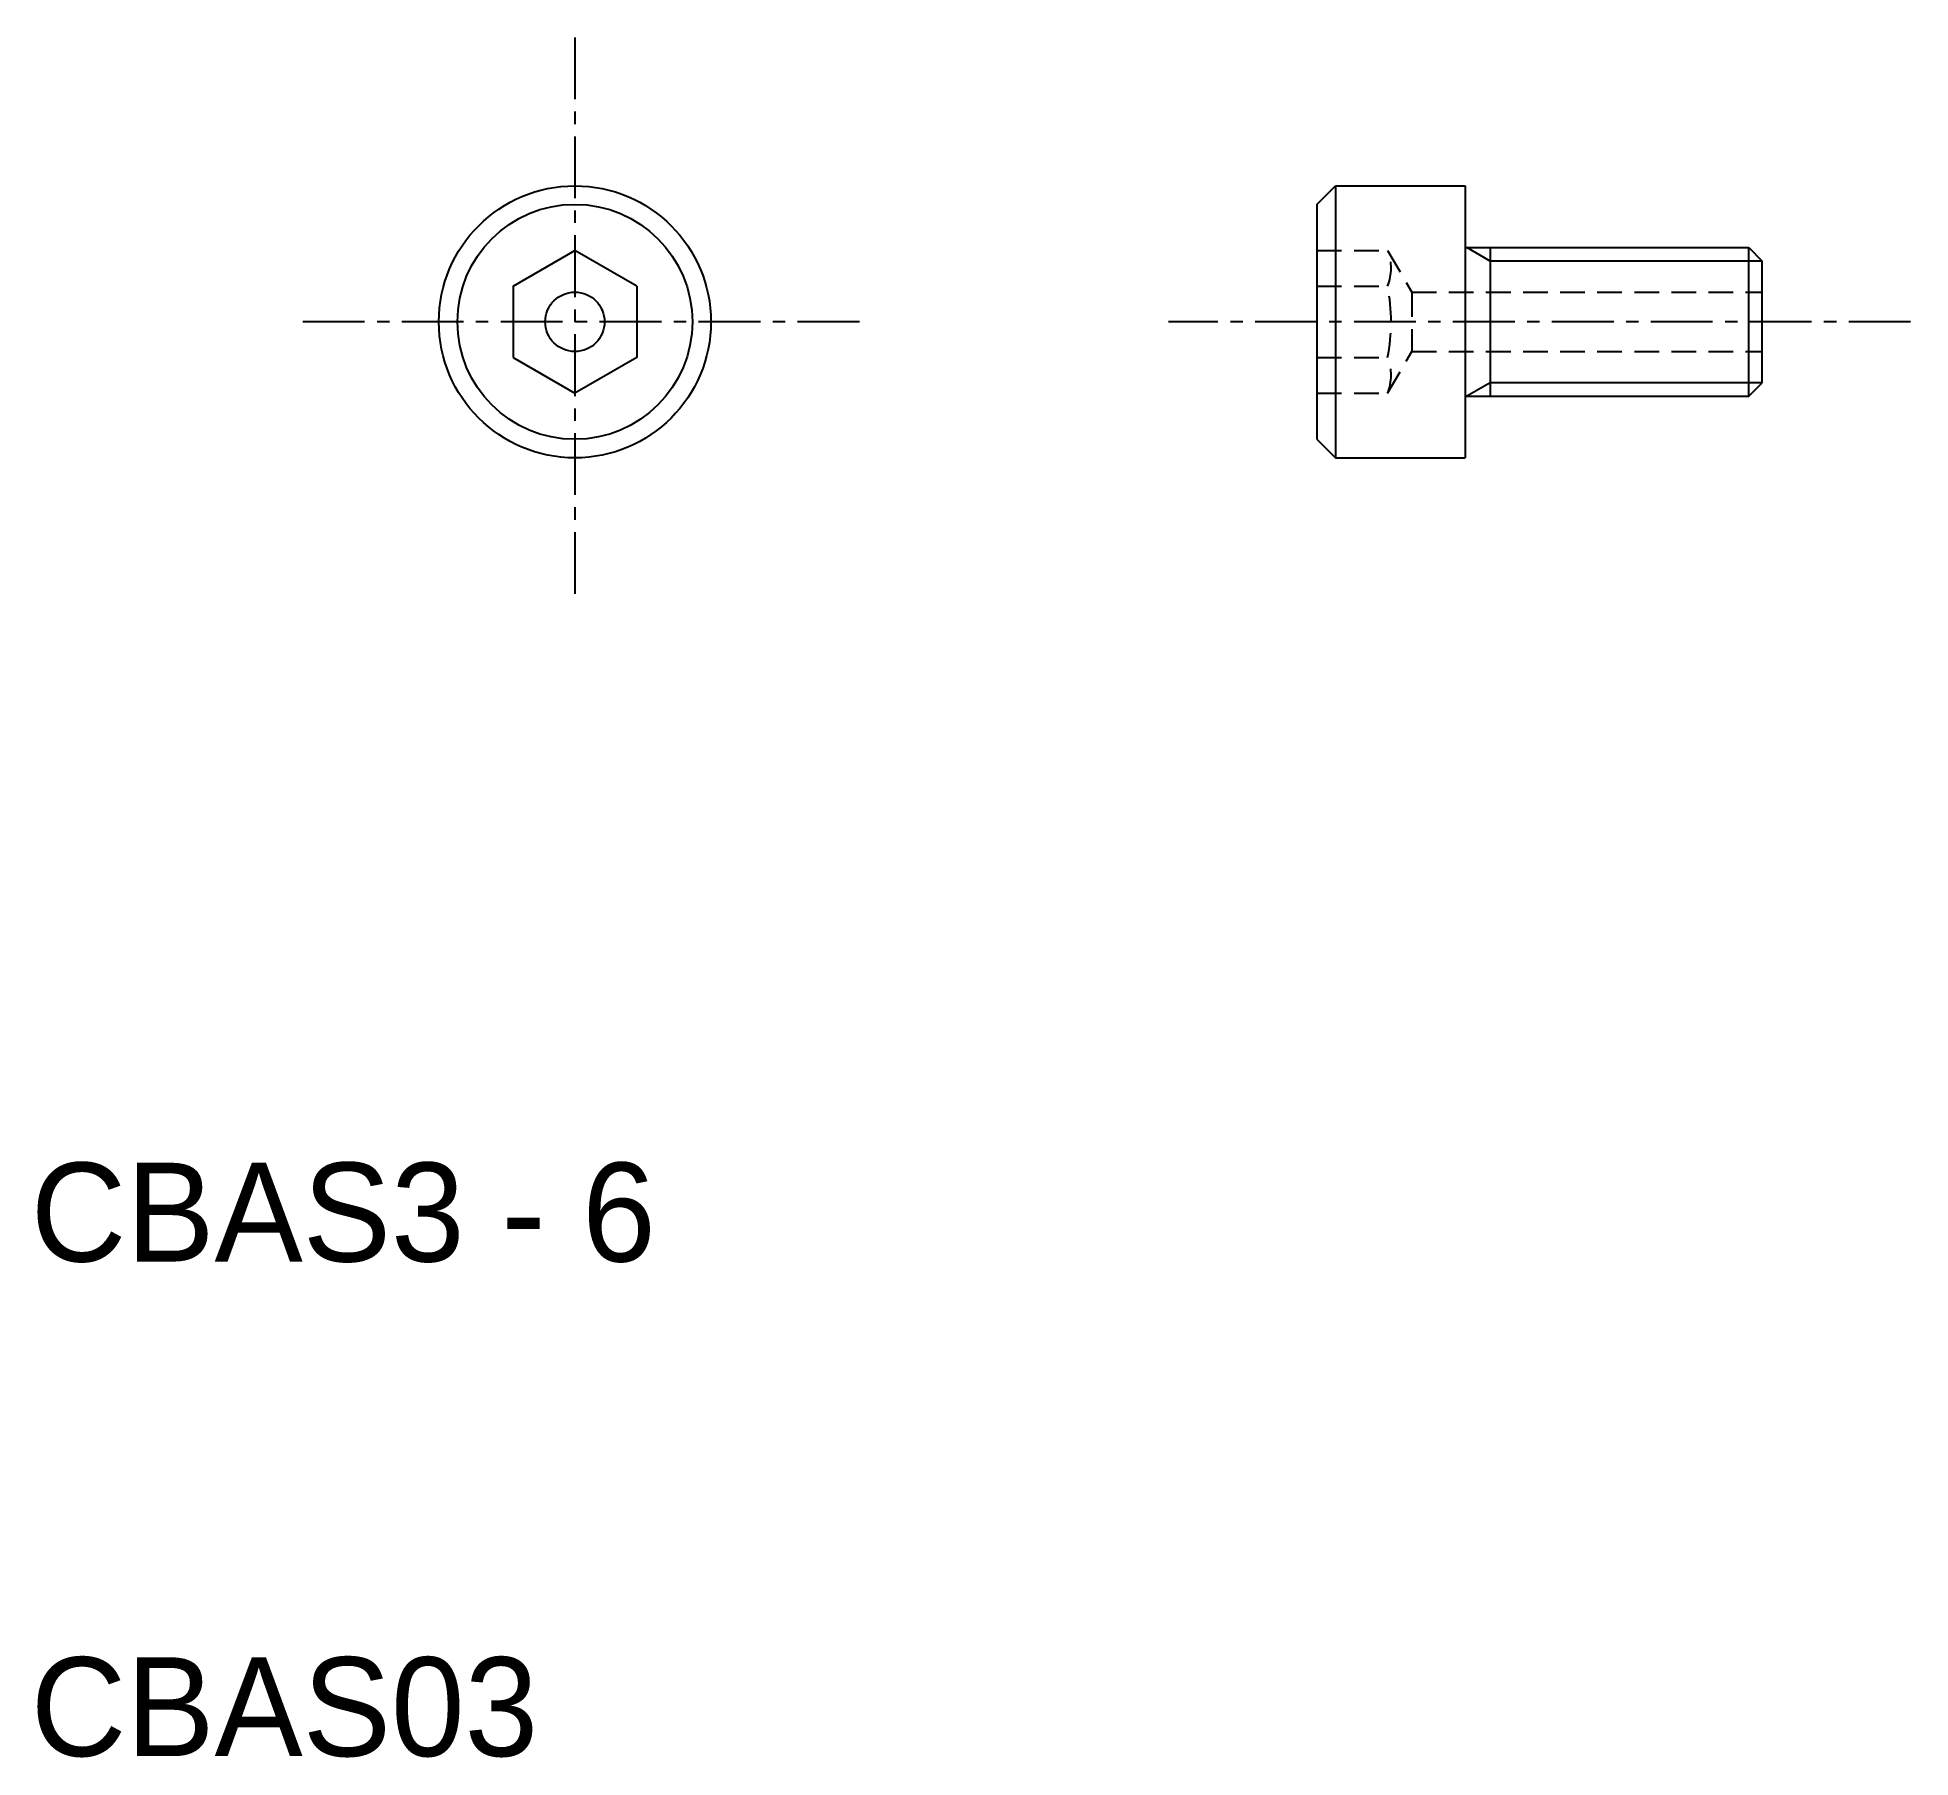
# Model space of a CAD drawing. Extents: x 10.1 to 48, y 10 to 44.8.
import ezdxf

# ---------------------------------------------------------------- set-up
doc = ezdxf.new("R2010")
doc.units = 0
doc.linetypes.add('CENTER', pattern=[2, 1.25, -0.25, 0.25, -0.25])
doc.linetypes.add('DASHED', pattern=[0.75, 0.5, -0.25])
doc.layers.get('0').update_dxf_attribs({"linetype": 'CONTINUOUS'})
doc.layers.add('CENTER', color=1, linetype='CENTER')

msp = doc.modelspace()

# ---------------------------------------------------------------- linework, layer by layer
at = {"color": 7, "linetype": 'CONTINUOUS'}
for p, q in [((36, 41.375), (36.375, 41.75)), ((36.375, 41.75), (39, 41.75)), ((36.375, 41.75), (36.375, 36.25)), ((39, 41.75), (39, 36.25)), ((36, 41.375), (36, 36.625)), ((19.75, 39.722), (21, 40.443)), ((22.25, 39.722), (21, 40.443)), ((39, 40.5), (44.729, 40.5)), ((39.5, 40.5), (39.5, 37.5)), ((44.729, 37.5), (44.729, 40.5)), ((44.729, 40.5), (45, 40.229)), ((45, 37.77), (45, 40.229)), ((19.75, 39.722), (19.75, 38.278)), ((22.25, 39.722), (22.25, 38.278)), ((19.75, 38.278), (21, 37.557)), ((22.25, 38.278), (21, 37.557)), ((39, 37.5), (44.729, 37.5)), ((44.729, 37.5), (45, 37.77)), ((36, 36.625), (36.375, 36.25)), ((36.375, 36.25), (39, 36.25))]:
    msp.add_line(p, q, dxfattribs=at)
at = {"color": 3, "linetype": 'DASHED'}
for p, q in [((36, 40.443), (37.43, 40.443)), ((37.43, 40.443), (37.917, 39.6)), ((36, 39.722), (37.43, 39.722)), ((37.917, 39.6), (45, 39.6)), ((37.917, 39.6), (37.917, 38.4)), ((36, 38.278), (37.43, 38.278)), ((37.43, 37.557), (37.917, 38.4)), ((37.917, 38.4), (45, 38.4)), ((36, 37.557), (37.43, 37.557))]:
    msp.add_line(p, q, dxfattribs=at)
at = {"color": 3, "linetype": 'CONTINUOUS'}
for p, q in [((39.5, 40.229), (39.031, 40.5)), ((45, 40.229), (39.5, 40.229)), ((39.5, 37.77), (39.031, 37.5)), ((45, 37.77), (39.5, 37.77))]:
    msp.add_line(p, q, dxfattribs=at)
at = {"color": 7, "linetype": 'CONTINUOUS'}
for radius in [2.75, 2.375, 0.6]:
    msp.add_circle((21, 39), radius, dxfattribs=at)
at = {"color": 3, "linetype": 'DASHED'}
for centre, radius, start, end in [((36.536, 40.083), 0.964, 338.0126, 21.9874), ((33.75, 39), 3.75, 348.9042, 11.0958), ((36.536, 37.917), 0.964, 338.0126, 21.9874)]:
    msp.add_arc(centre, radius, start, end, dxfattribs=at)
at = {"layer": 'CENTER', "color": 1, "linetype": 'CENTER'}
for p, q in [((21, 44.75), (21, 33.25)), ((26.75, 39), (15.25, 39)), ((48, 39), (33, 39))]:
    msp.add_line(p, q, dxfattribs=at)

# ---------------------------------------------------------------- texts
at = {"color": 7, "linetype": 'CONTINUOUS'}
for s, p in [('CBAS3 - 6', (10, 20)), ('CBAS03', (10, 10))]:
    msp.add_text(s, height=2, dxfattribs=at).set_placement(p)

doc.saveas('drawing.dxf')
